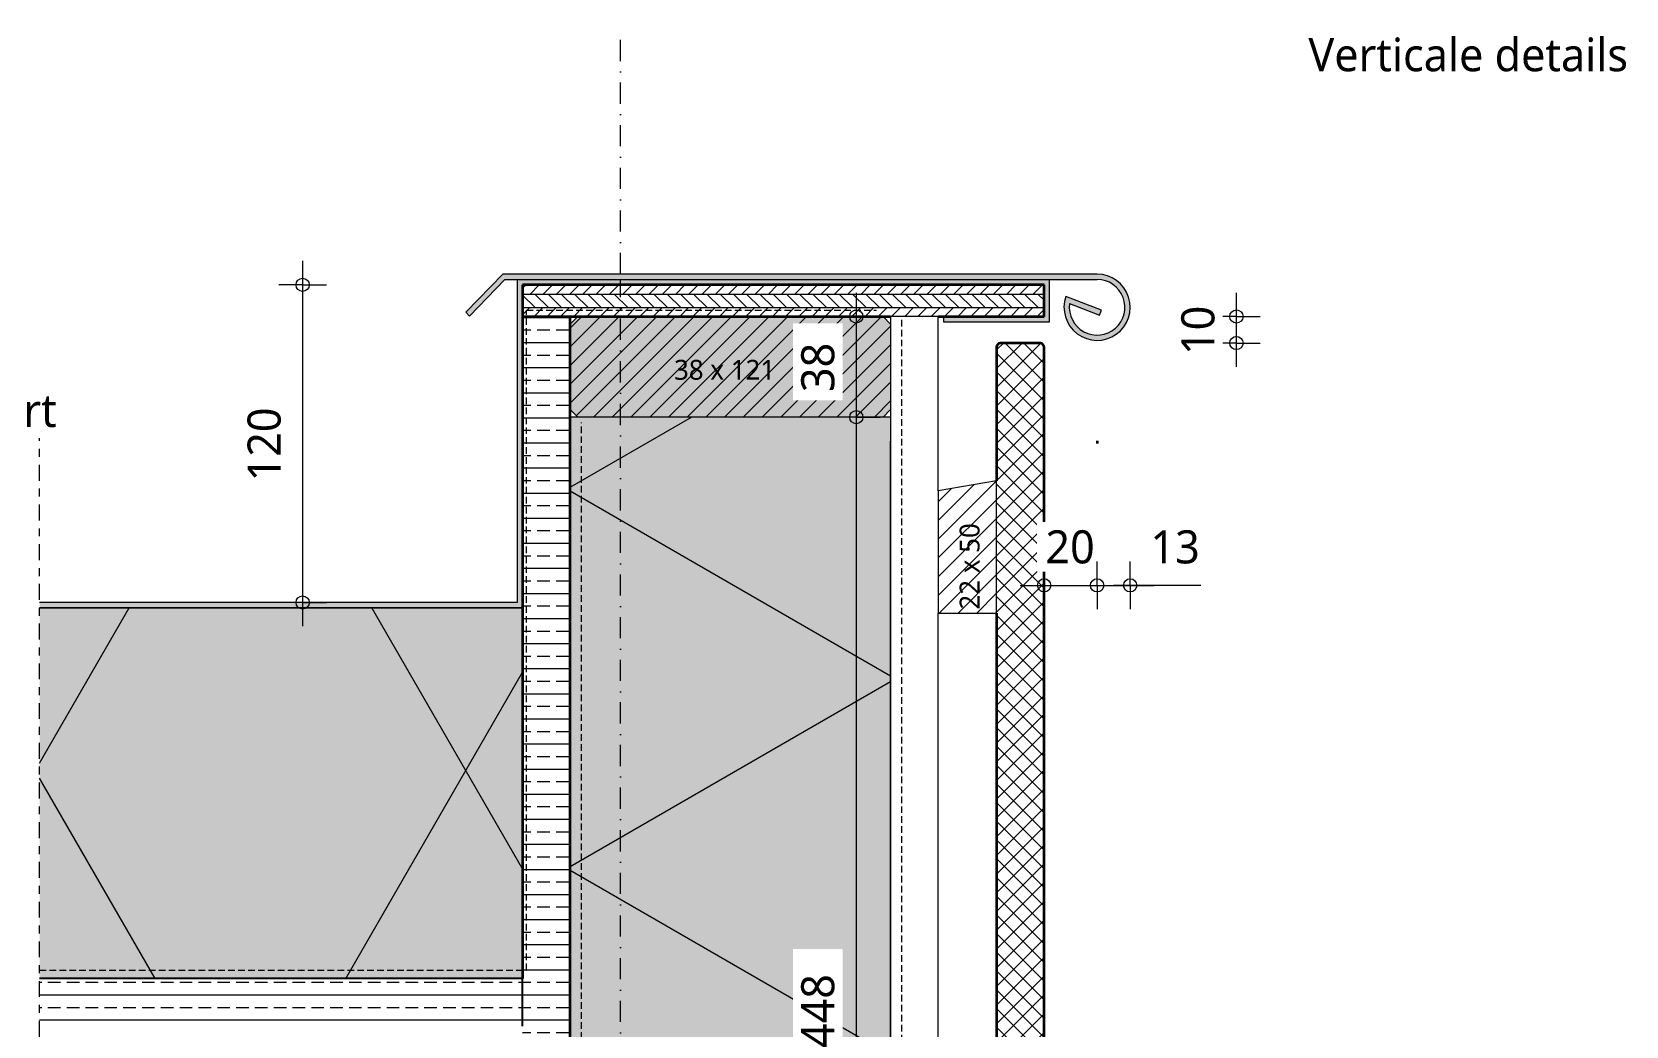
# Model space of a CAD drawing. Header units: millimetres. Extents: x 6732 to 10947, y 894 to 9086.
# Drawn here: x 8977 to 9579, y 6944 to 7319 of the extents above; entities that cross this region are included whole.
import ezdxf

# ---------------------------------------------------------------- set-up
doc = ezdxf.new("R2010")
doc.units = ezdxf.units.MM
for name, pattern in [('MV_center', [15, 6, -3, 3, -3]), ('MV_hidden', [3.75, 2.5, -1.25]), ('MV_stramien', [16, 8, -4, 0, -4])]:
    doc.linetypes.add(name, pattern=pattern)
for name, color, linetype, lineweight in [('A-ANNO-DIMS', 211, 'Continuous', 13), ('A-ANNO-DIMS-5', 211, 'Continuous', 13), ('A-ANNO-NOTE', 131, 'Continuous', 18), ('A-DETL', 90, 'Continuous', 13), ('A-DETL-GENF', 92, 'Continuous', 18), ('A-DETL-MEDM', 33, 'Continuous', 25), ('G-ANNO-TEXT', 231, 'Continuous', 13)]:
    doc.layers.add(name, color=color, linetype=linetype, lineweight=lineweight)
doc.styles.add('Segoe UI_1', font='segoeui.ttf', dxfattribs={"height": 7.5})
doc.styles.add('Segoe UI_2', font='segoeui.ttf', dxfattribs={"height": 12.5})
doc.styles.add('Segoe UI_B_I', font='segoeui.ttf', dxfattribs={"height": 12.5})
doc.dimstyles.new('2_5_mm_1', dxfattribs={"dimscale": 304.8, "dimtxt": 13.092049, "dimasz": 0.016404, "dimexe": 0.029528, "dimexo": 0.0625, "dimgap": 0.014764, "dimtad": 1, "dimdec": 0, "dimzin": 0, "dimdsep": 46, "dimtxsty": 'Segoe UI_2', "dimblk1": 'DOTBLANK', "dimblk2": 'DOTBLANK', "dimsah": 1, "dimcen": 0.09, "dimdle": 0.029528, "dimazin": 0, "dimtfac": 1, "dimtdec": 4, "dimtix": 1, "dimtmove": 0, "dimatfit": 3, "dimfxl": 0.029528, "dimfxlon": 1, "dimtvp": 1, "dimtfill": 1, "dimtolj": 1, "dimtzin": 0, "dimarcsym": 2})
doc.dimstyles.new('2_5_mm_2', dxfattribs={"dimscale": 304.8, "dimtxt": 13.092049, "dimasz": 0.016404, "dimexe": 0.029528, "dimexo": 0.0625, "dimgap": 0.014764, "dimtad": 1, "dimdec": 0, "dimzin": 0, "dimdsep": 46, "dimtxsty": 'Segoe UI_2', "dimblk1": 'DOTBLANK', "dimblk2": 'DOTBLANK', "dimsah": 1, "dimcen": 0.09, "dimdle": 0.029528, "dimazin": 0, "dimtfac": 1, "dimtdec": 4, "dimtix": 1, "dimtmove": 1, "dimatfit": 3, "dimfxl": 0.029528, "dimfxlon": 1, "dimtvp": 1, "dimtfill": 1, "dimtolj": 1, "dimtzin": 0, "dimarcsym": 2})
pattern_1 = [(0, (0, 0), (0, 9.476), []), (0, (0, 4.738), (0, 9.476), [4.738, -2.369])]

# ---------------------------------------------------------------- blocks, each defined once
blk = doc.blocks.new('42 isolatie - Type 1-3776293-Details Strandbaak Patio Woning')
at = {"layer": 'A-DETL-GENF'}
blk.add_hatch(color=256, dxfattribs=at).paths.add_polyline_path([(448.28, -118.97), (448.28, -0.8), (0.28, -0.8), (0.28, -121.8), (448.28, -121.8)])
at = {"layer": 'A-DETL-GENF', "lineweight": 13}
h = blk.add_hatch(dxfattribs=at)
h.set_pattern_fill('FP_13', color=256, style=0, pattern_type=2)
h.set_pattern_definition([(300, (12.83, -244.8), (-107.387, -62), []), (240, (12.83, -244.8), (-107.387, 62), [])])
h.paths.add_polyline_path([(448.28, -118.97), (448.28, -0.8), (0.28, -0.8), (0.28, -121.8), (448.28, -121.8)])
at = {"layer": 'A-DETL-GENF'}
for p, q in [((0.28, -0.8), (0.28, -3.63)), ((0.28, -3.63), (0.28, -118.97)), ((448.28, -0.8), (9.32, -0.8)), ((448.28, -3.63), (448.28, -0.8)), ((448.28, -118.97), (448.28, -3.63)), ((0.28, -118.97), (0.28, -121.8)), ((448.28, -121.8), (448.28, -118.97)), ((151.54, -121.8), (448.28, -121.8))]:
    blk.add_line(p, q, dxfattribs=at)
blk = doc.blocks.new('00 hout_rechthoekig_sls - SLS 38x121-V23-Details Strandbaak Patio Woning')
at = {"layer": 'A-DETL-GENF'}
blk.add_hatch(color=256, dxfattribs=at).paths.add_polyline_path([(118.17, 0), (2.83, 0), (0, -2.83), (0, -35.17), (2.83, -38), (118.17, -38), (121, -35.17), (121, -2.83)])
at = {"layer": 'A-DETL-MEDM', "lineweight": 13}
h = blk.add_hatch(dxfattribs=at)
h.set_pattern_fill('FP_24', color=256, style=0, pattern_type=2)
h.set_pattern_definition([(225, (9301.491, 7173.566), (3.535534, -3.535534), [])])
h.paths.add_polyline_path([(118.17, 0), (2.83, 0), (0, -2.83), (0, -35.17), (2.83, -38), (118.17, -38), (121, -35.17), (121, -2.83)])
at = {"layer": 'A-DETL-MEDM', "lineweight": 18}
for p, q in [((0, -2.83), (2.83, 0)), ((2.83, 0), (0, -2.83)), ((2.83, 0), (118.17, 0)), ((118.17, 0), (121, -2.83)), ((118.17, 0), (121, -2.83)), ((2.83, -38), (0, -35.17)), ((0, -35.17), (2.83, -38)), ((121, -35.17), (118.17, -38)), ((118.17, -38), (121, -35.17))]:
    blk.add_line(p, q, dxfattribs=at)
blk = doc.blocks.new('42 isolatie - Type 1-3776327-Details Strandbaak Patio Woning')
at = {"layer": 'A-DETL-GENF'}
blk.add_hatch(color=256, dxfattribs=at).paths.add_polyline_path([(205.49, 0.8), (205.49, 140.8), (23.09, 140.8), (23.09, 0.8), (172.79, 0.8)])
at = {"layer": 'A-DETL-GENF', "lineweight": 13}
h = blk.add_hatch(dxfattribs=at)
h.set_pattern_fill('FP_15', color=256, style=0, pattern_type=2)
h.set_pattern_definition([(60, (-857.8, 704), (-121.936, 70.4), []), (120, (-857.8, 704), (-121.936, -70.4), [])])
h.paths.add_polyline_path([(205.49, 0.8), (205.49, 140.8), (23.09, 140.8), (23.09, 0.8), (172.79, 0.8)])
at = {"layer": 'A-DETL-GENF'}
for p, q in [((205.49, 140.8), (23.09, 140.8)), ((205.49, 0.8), (205.49, 61.54)), ((23.09, 0.8), (205.49, 0.8))]:
    blk.add_line(p, q, dxfattribs=at)
blk = doc.blocks.new('NLRS_00_DI_maskeer - Type 1-4234611-Details Strandbaak Patio Woning')
at = {"layer": 'A-DETL-GENF', "linetype": 'MV_center'}
blk.add_line((516, 0), (-100, 0), dxfattribs=at)
blk = doc.blocks.new('DIMBLOCK94-Details Strandbaak Patio Woning')
at = {"layer": 'A-ANNO-DIMS-5'}
for p, q in [((9359.49, 7110.03), (9359.49, 7119.03)), ((9379.49, 7110.03), (9379.49, 7119.03)), ((9350.49, 7110.03), (9379.49, 7110.03)), ((9359.49, 7110.03), (9359.49, 7101.03)), ((9379.49, 7110.03), (9379.49, 7101.03))]:
    blk.add_line(p, q, dxfattribs=at)
for centre in [(9359.49, 7110.03), (9379.49, 7110.03)]:
    blk.add_circle(centre, 2.5, dxfattribs=at)
at = {"layer": 'A-ANNO-DIMS-5', "color": 0, "insert": (9359.97, 7130.83), "char_height": 12.5, "width": 22.8516, "attachment_point": 1, "line_spacing_factor": 1.142579, "style": 'Segoe UI_2', "bg_fill": 3, "box_fill_scale": 1.25, "bg_fill_color": 9, "bg_fill_true_color": 13158600, "bg_fill_transparency": 0}
blk.add_mtext('20', dxfattribs=at)
blk = doc.blocks.new('_DotBlank')
at = {"color": 0, "linetype": 'ByBlock', "lineweight": -2}
blk.add_line((-0.5, 0), (-1, 0), dxfattribs=at)
blk.add_circle((0, 0), 0.5, dxfattribs=at)
blk = doc.blocks.new('DIMBLOCK95-Details Strandbaak Patio Woning')
at = {"layer": 'A-ANNO-DIMS-5'}
for p, q in [((9379.49, 7110.03), (9379.49, 7119.03)), ((9391.99, 7110.03), (9391.99, 7119.03)), ((9379.49, 7110.03), (9400.99, 7110.03)), ((9379.49, 7110.03), (9379.49, 7101.03)), ((9389.65, 7110.03), (9385.74, 7110.03)), ((9418.69, 7110.03), (9389.65, 7110.03)), ((9391.99, 7110.03), (9391.99, 7101.03))]:
    blk.add_line(p, q, dxfattribs=at)
for centre in [(9379.49, 7110.03), (9391.99, 7110.03)]:
    blk.add_circle(centre, 2.5, dxfattribs=at)
at = {"layer": 'A-ANNO-DIMS-5', "color": 0, "insert": (9399.65, 7130.83), "char_height": 12.5, "width": 22.8516, "attachment_point": 1, "line_spacing_factor": 1.142579, "style": 'Segoe UI_2', "bg_fill": 3, "box_fill_scale": 1.25, "bg_fill_color": 9, "bg_fill_true_color": 13158600, "bg_fill_transparency": 0}
blk.add_mtext('13', dxfattribs=at)
blk = doc.blocks.new('DIMBLOCK96-Details Strandbaak Patio Woning')
at = {"layer": 'A-ANNO-DIMS-5'}
for p, q in [((9079.43, 7232.57), (9079.43, 7094.57)), ((9079.43, 7223.57), (9070.43, 7223.57)), ((9079.43, 7223.57), (9088.43, 7223.57)), ((9079.43, 7103.57), (9070.43, 7103.57)), ((9079.43, 7103.57), (9088.43, 7103.57))]:
    blk.add_line(p, q, dxfattribs=at)
for centre in [(9079.43, 7223.57), (9079.43, 7103.57)]:
    blk.add_circle(centre, 2.5, dxfattribs=at)
at = {"layer": 'A-ANNO-DIMS-5', "color": 0, "insert": (9058.62, 7149.28), "char_height": 12.5, "width": 34.2774, "attachment_point": 1, "rotation": 90, "line_spacing_factor": 1.142579, "style": 'Segoe UI_2', "bg_fill": 3, "box_fill_scale": 1.25, "bg_fill_color": 9, "bg_fill_true_color": 13158600, "bg_fill_transparency": 0}
blk.add_mtext('120', dxfattribs=at)
blk = doc.blocks.new('DIMBLOCK97-Details Strandbaak Patio Woning')
at = {"layer": 'A-ANNO-DIMS-5'}
for p, q in [((9288.55, 7220.57), (9288.55, 7173.57)), ((9288.55, 7211.57), (9279.55, 7211.57)), ((9288.55, 7211.57), (9297.55, 7211.57)), ((9288.55, 7173.57), (9279.55, 7173.57)), ((9288.55, 7173.57), (9297.55, 7173.57))]:
    blk.add_line(p, q, dxfattribs=at)
for centre in [(9288.55, 7211.57), (9288.55, 7173.57)]:
    blk.add_circle(centre, 2.5, dxfattribs=at)
at = {"layer": 'A-ANNO-DIMS-5', "color": 0, "insert": (9267.74, 7183.04), "char_height": 12.5, "width": 22.8516, "attachment_point": 1, "rotation": 90, "line_spacing_factor": 1.142579, "style": 'Segoe UI_2', "bg_fill": 3, "box_fill_scale": 1.25, "bg_fill_color": 9, "bg_fill_true_color": 13158600, "bg_fill_transparency": 0}
blk.add_mtext('38', dxfattribs=at)
blk = doc.blocks.new('DIMBLOCK98-Details Strandbaak Patio Woning')
at = {"layer": 'A-ANNO-DIMS-5'}
for p, q in [((9288.55, 7173.57), (9279.55, 7173.57)), ((9288.55, 7173.57), (9288.55, 6725.57)), ((9288.55, 7173.57), (9297.55, 7173.57)), ((9288.55, 6725.57), (9279.55, 6725.57)), ((9288.55, 6725.57), (9297.55, 6725.57))]:
    blk.add_line(p, q, dxfattribs=at)
for centre in [(9288.55, 7173.57), (9288.55, 6725.57)]:
    blk.add_circle(centre, 2.5, dxfattribs=at)
at = {"layer": 'A-ANNO-DIMS-5', "color": 0, "insert": (9267.74, 6935.28), "char_height": 12.5, "width": 34.2774, "attachment_point": 1, "rotation": 90, "line_spacing_factor": 1.142579, "style": 'Segoe UI_2', "bg_fill": 3, "box_fill_scale": 1.25, "bg_fill_color": 9, "bg_fill_true_color": 13158600, "bg_fill_transparency": 0}
blk.add_mtext('448', dxfattribs=at)
blk = doc.blocks.new('DIMBLOCK103-Details Strandbaak Patio Woning')
at = {"layer": 'A-ANNO-DIMS-5'}
for p, q in [((9432.1, 7192.57), (9432.1, 7220.57)), ((9432.1, 7211.57), (9423.1, 7211.57)), ((9432.1, 7211.57), (9441.1, 7211.57)), ((9432.1, 7201.57), (9423.1, 7201.57)), ((9432.1, 7201.57), (9441.1, 7201.57))]:
    blk.add_line(p, q, dxfattribs=at)
for centre in [(9432.1, 7211.57), (9432.1, 7201.57)]:
    blk.add_circle(centre, 2.5, dxfattribs=at)
at = {"layer": 'A-ANNO-DIMS-5', "color": 0, "insert": (9411.3, 7197.04), "char_height": 12.5, "width": 22.8516, "attachment_point": 1, "rotation": 90, "line_spacing_factor": 1.142579, "style": 'Segoe UI_2', "bg_fill": 3, "box_fill_scale": 1.25, "bg_fill_color": 9, "bg_fill_true_color": 13158600, "bg_fill_transparency": 0}
blk.add_mtext('10', dxfattribs=at)

msp = doc.modelspace()

# ---------------------------------------------------------------- hatches: boundary and pattern name
at = {"layer": 'A-DETL-GENF'}
for color, points in [(7, [(9162.49, 7101.57), (9162.49, 7223.57), (9359.49, 7223.57), (9359.49, 7211.57), (9321.49, 7211.57), (9321.49, 7209.57), (9361.49, 7209.57), (9361.49, 7225.57), (9160.49, 7225.57), (9160.49, 7103.57), (8980.09, 7103.57), (8980.09, 7101.57), (9129.78, 7101.57)]), (8, [(9380.92, 7202.65), (9383.97, 7203.4), (9386.74, 7204.89), (9389.06, 7207.02), (9390.76, 7209.66), (9391.75, 7212.65), (9391.97, 7215.78), (9391.4, 7218.87), (9390.07, 7221.73), (9388.07, 7224.15), (9385.53, 7226.01), (9382.61, 7227.17), (9379.49, 7227.57), (9154.99, 7227.57), (9141.08, 7213.16), (9142.49, 7211.75), (9155.84, 7225.57), (9379.49, 7225.57), (9382.14, 7225.23), (9384.62, 7224.23), (9386.76, 7222.64), (9388.44, 7220.56), (9389.53, 7218.13), (9389.98, 7215.49), (9389.75, 7212.83), (9388.85, 7210.32), (9387.35, 7208.11), (9385.34, 7206.35), (9382.95, 7205.15), (9380.34, 7204.6), (9377.67, 7204.72), (9375.12, 7205.52), (9372.86, 7206.93), (9371.02, 7208.86), (9369.73, 7211.2), (9369.07, 7213.79), (9369.08, 7216.46), (9380.45, 7212.1), (9381.17, 7213.97), (9367.67, 7219.14), (9367.03, 7216.07), (9367.17, 7212.93), (9368.1, 7209.92), (9369.74, 7207.24), (9372.01, 7205.05), (9374.74, 7203.5), (9377.78, 7202.68)])]:
    msp.add_hatch(color=color, dxfattribs=at).paths.add_polyline_path(points)
at = {"layer": 'A-DETL-GENF', "lineweight": 13}
h = msp.add_hatch(dxfattribs=at)
h.set_pattern_fill('FP_7', color=254, style=0, pattern_type=2)
h.set_pattern_definition([(0, (0, 0), (0, 5), [50, 0]), (45, (0, 0), (5.0006592, 0), [7.071, -7.071]), (315, (0, 0), (5.0006592, 0), [7.071, -7.071])])
h.paths.add_polyline_path([(9359.49, 7211.57), (9359.49, 7223.57), (9162.49, 7223.57), (9162.49, 7211.57), (9347.15, 7211.57)])
h = msp.add_hatch(dxfattribs=at)
h.set_pattern_fill('FP_6', color=250, style=0, pattern_type=2)
h.set_pattern_definition(pattern_1)
h.paths.add_polyline_path([(9180.49, 6687.57), (9180.49, 7211.57), (9162.49, 7211.57), (9162.49, 6687.57)])
h = msp.add_hatch(dxfattribs=at)
h.set_pattern_fill('FP_8', color=250, style=0, pattern_type=2)
h.set_pattern_definition([(45, (0, 0), (-3.535534, 3.535534), []), (135, (0, 0), (-3.535534, -3.535534), [])])
h.paths.add_polyline_path([(9342.82, 6618.57), (9358.16, 6618.57), (9358.62, 6618.77), (9359.01, 6619.09), (9359.3, 6619.49), (9359.49, 6619.96), (9359.49, 7200.18), (9359.3, 7200.64), (9359.01, 7201.05), (9358.62, 7201.36), (9358.16, 7201.57), (9342.82, 7201.57), (9342.36, 7201.36), (9341.97, 7201.05), (9341.68, 7200.64), (9341.49, 7200.18), (9341.49, 6619.96), (9341.68, 6619.49), (9341.97, 6619.09), (9342.36, 6618.77)])
h = msp.add_hatch(dxfattribs=at)
h.set_pattern_fill('FP_17', color=250, style=0, pattern_type=2)
h.set_pattern_definition([(45, (0, 0), (-3.535534, 3.535534), [])])
h.paths.add_polyline_path([(9341.49, 7099.57), (9341.49, 7149.57), (9319.49, 7145.69), (9319.49, 7099.57)])
h = msp.add_hatch(dxfattribs=at)
h.set_pattern_fill('FP_6', color=250, style=0, pattern_type=2)
h.set_pattern_definition(pattern_1)
h.paths.add_polyline_path([(8980.09, 6943.57), (9162.49, 6943.57), (9162.49, 6961.57), (8980.09, 6961.57)])

# ---------------------------------------------------------------- linework, layer by layer
at = {"layer": 'A-DETL', "linetype": 'MV_stramien', "lineweight": 18}
for p, q in [((9199.49, 7227.57), (9199.49, 7319.08)), ((9199.49, 6687.57), (9199.49, 7225.57))]:
    msp.add_line(p, q, dxfattribs=at)
at = {"layer": 'A-DETL'}
for p, q in [((9154.99, 7227.57), (9141.08, 7213.16)), ((9142.49, 7211.75), (9155.84, 7225.57)), ((9379.49, 7227.57), (9154.99, 7227.57)), ((9155.84, 7225.57), (9379.49, 7225.57)), ((9160.49, 7225.57), (9160.49, 7103.57)), ((9381.17, 7213.97), (9367.67, 7219.14)), ((9369.08, 7216.46), (9380.45, 7212.1)), ((9380.45, 7212.1), (9381.17, 7213.97)), ((9341.49, 7149.57), (9319.49, 7145.69)), ((9341.49, 7099.57), (9341.49, 7149.57)), ((9319.49, 7145.69), (9319.49, 7099.57)), ((9160.49, 7103.57), (8980.09, 7103.57)), ((8980.09, 7101.57), (9162.49, 7101.57)), ((9319.49, 7099.57), (9341.49, 7099.57))]:
    msp.add_line(p, q, dxfattribs=at)
at = {"layer": 'A-DETL', "lineweight": 18}
for p, q in [((9361.49, 7209.57), (9361.49, 7225.57)), ((9141.08, 7213.16), (9142.49, 7211.75)), ((9319.49, 7211.57), (9301.49, 7211.57)), ((9301.49, 7211.57), (9301.49, 6725.57)), ((9319.49, 7145.69), (9319.49, 7211.57)), ((9321.49, 7211.57), (9321.49, 7209.57)), ((9321.49, 7209.57), (9361.49, 7209.57)), ((9319.49, 6666.08), (9319.49, 7099.57))]:
    msp.add_line(p, q, dxfattribs=at)
at = {"layer": 'A-DETL', "lineweight": 35}
for p, q in [((9162.49, 7223.57), (9162.49, 7211.57)), ((9359.49, 7223.57), (9162.49, 7223.57)), ((9359.49, 7211.57), (9359.49, 7223.57)), ((9162.49, 7211.57), (9162.49, 6961.57)), ((9162.49, 7211.57), (9301.49, 7211.57)), ((9180.49, 6725.57), (9180.49, 7211.57)), ((9319.49, 7211.57), (9359.49, 7211.57)), ((9358.16, 7201.57), (9342.82, 7201.57)), ((9341.49, 7200.18), (9341.49, 7149.57)), ((9359.49, 6619.96), (9359.49, 7200.18)), ((9379.49, 7164.57), (9379.49, 7163.57)), ((9341.49, 7099.57), (9341.49, 6669.96))]:
    msp.add_line(p, q, dxfattribs=at)
at = {"layer": 'A-DETL', "linetype": 'MV_hidden', "lineweight": 18}
for p, q in [((9163.96, 6964.71), (9163.96, 7213.96)), ((9163.96, 7213.96), (9296.18, 7213.96)), ((9305.74, 6611.57), (9305.74, 7211.57)), ((9184.74, 6687.57), (9184.74, 7171.57)), ((8980.09, 6964.71), (9163.96, 6964.71))]:
    msp.add_line(p, q, dxfattribs=at)
at = {"layer": 'A-DETL'}
for radius, start in [(12.5, 160.95571), (10.5, 172.36205)]:
    msp.add_arc((9379.49, 7215.07), radius, start, 90, dxfattribs=at)
at = {"layer": 'A-DETL', "lineweight": 35}
for centre, start, end in [((9343.4, 7199.68), 107, 165.50591), ((9357.59, 7199.68), 14.49409, 73)]:
    msp.add_arc(centre, 1.97, start, end, dxfattribs=at)
at = {"layer": 'A-DETL-MEDM'}
for p, q in [((9162.49, 6961.57), (8980.09, 6961.57)), ((9162.49, 6943.57), (9162.49, 6961.57))]:
    msp.add_line(p, q, dxfattribs=at)

# ---------------------------------------------------------------- block references
at = {"layer": 'A-DETL-GENF', "rotation": 270.0000000000003}
msp.add_blockref('42 isolatie - Type 1-3776293-Details Strandbaak Patio Woning', (9302.29, 7173.84), dxfattribs=at)
at = {"layer": 'A-DETL-GENF', "linetype": 'MV_center', "rotation": 269.9999999999999}
msp.add_blockref('NLRS_00_DI_maskeer - Type 1-4234611-Details Strandbaak Patio Woning', (8980.09, 7065.57), dxfattribs=at)
at = {"layer": 'A-DETL-GENF'}
msp.add_blockref('42 isolatie - Type 1-3776327-Details Strandbaak Patio Woning', (8957, 6960.77), dxfattribs=at)
at = {"layer": 'A-DETL-MEDM', "lineweight": 18, "rotation": 180}
msp.add_blockref('00 hout_rechthoekig_sls - SLS 38x121-V23-Details Strandbaak Patio Woning', (9301.49, 7173.57), dxfattribs=at)

# ---------------------------------------------------------------- texts
at = {"layer": 'A-ANNO-NOTE', "lineweight": 13, "insert": (9219.7, 7195.21), "char_height": 7.5, "width": 47.2996, "attachment_point": 1, "style": 'Segoe UI_1'}
msp.add_mtext('38 x 121', dxfattribs=at)
at = {"layer": 'G-ANNO-TEXT', "color": 7, "char_height": 12.5, "attachment_point": 1}
for s, insert, width, style in [('Verticale details', (9459.3, 7316.72), 161.54, 'Segoe UI_B_I'), ('EPDM omzetten of schilderen (sealen) in zwart', (8632.22, 7182.35), 436.118, 'Segoe UI_2')]:
    msp.add_mtext(s, dxfattribs=dict(at, insert=insert, width=width, style=style))
at = {"layer": 'G-ANNO-TEXT', "color": 8, "insert": (9327.58, 7100.91), "char_height": 7.5, "width": 40.4852, "attachment_point": 1, "rotation": 90, "style": 'Segoe UI_1'}
msp.add_mtext('22 x 50', dxfattribs=at)

# ---------------------------------------------------------------- dimensions: what is measured, and where the dimension line sits
at = {"layer": 'A-ANNO-DIMS'}
dim = msp.add_linear_dim(base=(9432.1, 7211.57), p1=(9423.1, 7201.57), p2=(9423.1, 7211.57), angle=90, dimstyle='2_5_mm_1', override={"dimpost": '<>', "dimfxl": 10}, dxfattribs=at)
dim.commit()
dim.dimension.update_dxf_attribs({"geometry": 'DIMBLOCK103-Details Strandbaak Patio Woning', "text_midpoint": (9421.11, 7206.57)})

# ---------------------------------------------------------------- next in the draw order: dimensions: what is measured, and where the dimension line sits
for base, p1, p2, override, picture, middle in [((9079.43, 7103.57), (9088.43, 7223.57), (9088.43, 7103.57), {"dimpost": '<>', "dimfxl": 120}, 'DIMBLOCK96-Details Strandbaak Patio Woning', (9068.43, 7163.57)), ((9288.55, 7173.57), (9297.55, 7211.57), (9297.55, 7173.57), {"dimpost": '<>', "dimfxl": 38}, 'DIMBLOCK97-Details Strandbaak Patio Woning', (9277.59, 7192.57))]:
    dim = msp.add_linear_dim(base=base, p1=p1, p2=p2, angle=90, dimstyle='2_5_mm_1', override=override, dxfattribs=at)
    dim.commit()
    dim.dimension.update_dxf_attribs({"geometry": picture, "text_midpoint": middle})
dim = msp.add_linear_dim(base=(9379.49, 7110.03), p1=(9359.49, 7119.03), p2=(9379.49, 7119.03), dimstyle='2_5_mm_1', override={"dimpost": '<>', "dimfxl": 20}, dxfattribs=at)
dim.commit()
dim.dimension.update_dxf_attribs({"geometry": 'DIMBLOCK94-Details Strandbaak Patio Woning', "text_midpoint": (9369.49, 7120.99)})

# ---------------------------------------------------------------- next in the draw order: dimensions: what is measured, and where the dimension line sits
dim = msp.add_linear_dim(base=(9288.55, 6725.57), p1=(9297.55, 7173.57), p2=(9297.55, 6725.57), angle=90, dimstyle='2_5_mm_1', override={"dimpost": '<>', "dimfxl": 448}, dxfattribs=at)
dim.commit()
dim.dimension.update_dxf_attribs({"geometry": 'DIMBLOCK98-Details Strandbaak Patio Woning', "text_midpoint": (9277.59, 6949.57)})
dim = msp.add_linear_dim(base=(9391.99002286, 7110.02616853), p1=(9379.49002286, 7119.02616853), p2=(9391.99002286, 7119.02616853), dimstyle='2_5_mm_2', override={"dimpost": '<>', "dimfxl": 12.5}, dxfattribs=at)
dim.commit()
dim.dimension.update_dxf_attribs({"geometry": 'DIMBLOCK95-Details Strandbaak Patio Woning', "text_midpoint": (9411.07106302, 7122.50143136), "dimtype": 160})

doc.saveas('drawing.dxf')
